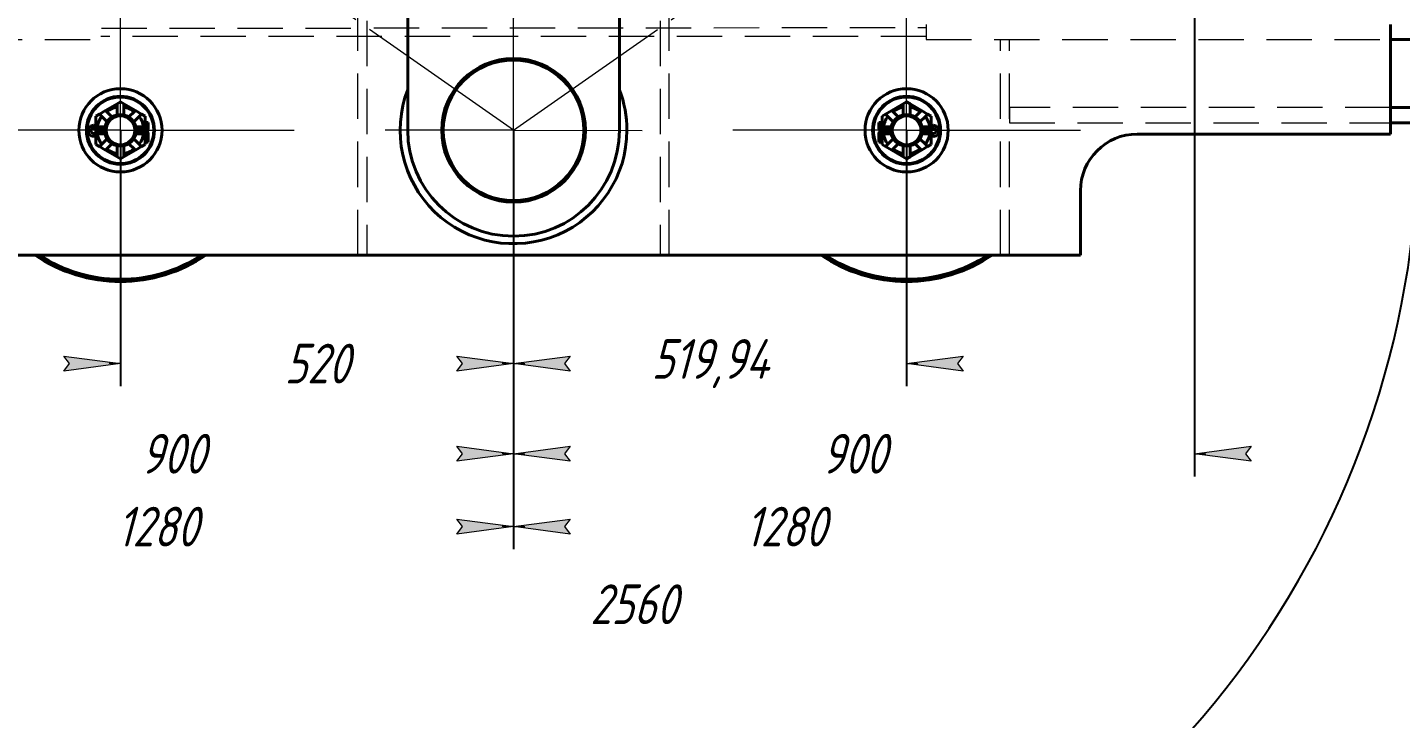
# Model space of a CAD drawing. Header units: millimetres. Extents: x 0 to 841, y 0 to 594.
# Drawn here: x 132.9 to 254, y 211.3 to 272.3 of the extents above; entities that cross this region are included whole.
import ezdxf

# ---------------------------------------------------------------- set-up
doc = ezdxf.new("R2010")
doc.units = ezdxf.units.MM
for name, pattern in [('K5LT32803', [50.799999713897705, 31.75, -6.349999904632568, 6.349999904632568, -6.349999904632568]), ('K5LT_AXLED', [19.99626350402832, 15.49626350402832, -1.5, 1.5, -1.5]), ('K5LT_BASIC', [0]), ('K5LT_DASHED', [6, 4, -2]), ('K5LT_THIN', [0])]:
    doc.linetypes.add(name, pattern=pattern)
doc.layers.add('Системный слой', color=7, linetype='Continuous')
doc.styles.add('KDIMTEXTSTYLE', font='GOST_AU.SHX', dxfattribs={"width": 0.96, "oblique": 15, "height": 5})
doc.dimstyles.new('KDIMSTYLE (0.07)', dxfattribs={"dimtxt": 5, "dimasz": 1, "dimexe": 2, "dimexo": 0.0625, "dimgap": 1, "dimtad": 1, "dimlfac": 15, "dimtxsty": 'KDIMTEXTSTYLE', "dimsah": 1, "dimcen": 0.09, "dimdle": 1, "dimadec": 0, "dimazin": 0, "dimtfac": 0.667, "dimtmove": 0, "dimatfit": 3, "dimfxl": 1, "dimtvp": 1, "dimtolj": 1, "dimtzin": 0, "dimarcsym": 0})

# ---------------------------------------------------------------- blocks, each defined once
blk = doc.blocks.new('U190')
at = {"layer": 'Системный слой', "color": 150, "linetype": 'K5LT_BASIC', "lineweight": 40, "true_color": 0x0080ff}
for p, q in [((138.4738729084905, 263.186272833299), (138.4734452258298, 263.1716619051641)), ((138.4734452258298, 263.1716619051641), (138.5253669276629, 263.0191972361882)), ((138.5346238672249, 263.3354421792752), (138.4738729084905, 263.186272833299)), ((138.5253669276629, 263.0191972361882), (138.6595651281916, 262.930062367885)), ((138.6738062362076, 263.4165815207677), (138.5346238672249, 263.3354421792752)), ((138.6595651281916, 262.930062367885), (138.8202974357696, 262.9412815727019)), ((138.8336073317249, 263.3959877162026), (138.6738062362076, 263.4165815207677)), ((138.8202974357696, 262.9412815727019), (138.8336073316481, 262.9473360940812))]:
    blk.add_line(p, q, dxfattribs=at)
blk = doc.blocks.new('U191')
at = {"layer": 'Системный слой', "color": 150, "linetype": 'K5LT_BASIC', "lineweight": 40, "true_color": 0x0080ff}
for p, q in [((139.2990849689423, 263.1326147941374), (139.2901118924453, 263.1713287116825)), ((139.3353586799192, 262.9738480668859), (139.2990849689423, 263.1326147941374)), ((139.3481335148574, 262.9145497903822), (139.3353586799192, 262.9738480668859))]:
    blk.add_line(p, q, dxfattribs=at)
blk = doc.blocks.new('U192')
at = {"layer": 'Системный слой', "color": 150, "linetype": 'K5LT_BASIC', "lineweight": 40, "true_color": 0x0080ff}
for p, q in [((139.2901118924453, 263.1713287116825), (139.6915511960877, 263.1713287116825)), ((142.4902165482554, 263.1713287116825), (143.2901118924959, 263.1713287116825))]:
    blk.add_line(p, q, dxfattribs=at)
blk = doc.blocks.new('U193')
at = {"layer": 'Системный слой', "color": 150, "linetype": 'K5LT_BASIC', "lineweight": 40, "true_color": 0x0080ff}
for p, q in [((139.6915307722676, 263.171995098639), (139.2901118924453, 263.171995098639)), ((143.2901118925143, 263.171995098639), (142.4902369720754, 263.171995098639))]:
    blk.add_line(p, q, dxfattribs=at)
blk = doc.blocks.new('U194')
at = {"layer": 'Системный слой', "color": 150, "linetype": 'K5LT_BASIC', "lineweight": 40, "true_color": 0x0080ff}
for p, q in [((143.2901118924953, 262.1645080438585), (143.3415756945657, 262.1689080653058)), ((143.2901215155757, 262.1644445191048), (143.2901118924953, 262.1645080438585)), ((143.3633351971987, 262.1593885135143), (143.2901215155757, 262.1644445191048)), ((143.3415756945657, 262.1689080653058), (143.4941977500154, 262.17162500225)), ((143.5401118924953, 262.1572679346127), (143.3633351971987, 262.1593885135143)), ((143.4941977500154, 262.17162500225), (143.5401118924953, 262.1717481531047))]:
    blk.add_line(p, q, dxfattribs=at)
blk = doc.blocks.new('U195')
at = {"layer": 'Системный слой', "color": 150, "linetype": 'K5LT_BASIC', "lineweight": 40, "true_color": 0x0080ff}
for p, q in [((139.7052728595532, 263.414754989393), (139.3481384895538, 263.414754989393)), ((143.2902167528694, 263.414754989393), (142.4764948847898, 263.414754989393))]:
    blk.add_line(p, q, dxfattribs=at)
blk = doc.blocks.new('U196')
at = {"layer": 'Системный слой', "color": 150, "linetype": 'K5LT_BASIC', "lineweight": 40, "true_color": 0x0080ff}
for p, q in [((138.4738729084905, 263.171792614807), (138.4735501742235, 263.1644217958819)), ((138.5346238672249, 263.3209619607832), (138.4738729084905, 263.171792614807)), ((138.6738062362076, 263.4021013022758), (138.5346238672249, 263.3209619607832)), ((138.8336073317249, 263.3815074977106), (138.6738062362076, 263.4021013022758))]:
    blk.add_line(p, q, dxfattribs=at)
blk = doc.blocks.new('U197')
at = {"layer": 'Системный слой', "color": 150, "linetype": 'K5LT_BASIC', "lineweight": 40, "true_color": 0x0080ff}
for p, q in [((138.2348277563945, 263.2704795494574), (138.3332125987433, 263.4769554678743)), ((138.2354485988436, 263.055545664827), (138.2348277563945, 263.2704795494574)), ((138.3350332742218, 262.849629137875), (138.2354485988436, 263.055545664827)), ((138.3332125987433, 263.4769554678743), (138.5125400503297, 263.6176684477433)), ((138.4986012825629, 262.7179228795718), (138.3350332742218, 262.849629137875)), ((138.5125400503297, 263.6176684477433), (138.7175520927143, 263.6642820587428)), ((138.7175520927143, 263.6642820587428), (138.9226125205595, 263.6229603733834)), ((138.9226125205595, 263.6229603733834), (138.9242172055048, 263.6222456374746)), ((138.7005779638646, 262.6650497324636), (138.4986012825629, 262.7179228795718)), ((138.9242172055048, 262.7065979543549), (138.7005779638646, 262.6650497324636))]:
    blk.add_line(p, q, dxfattribs=at)
blk = doc.blocks.new('U198')
at = {"layer": 'Системный слой', "color": 150, "linetype": 'K5LT_BASIC', "lineweight": 40, "true_color": 0x0080ff}
for p, q in [((143.3484712723781, 263.1644217959125), (143.3919920347172, 263.1792343804891)), ((143.3919920347172, 263.1792343804891), (143.431993726402, 263.2017722782655)), ((143.431993726402, 263.2017722782655), (143.4668885878045, 263.231024985807))]:
    blk.add_line(p, q, dxfattribs=at)
blk = doc.blocks.new('U200')
at = {"layer": 'Системный слой', "color": 150, "linetype": 'K5LT_BASIC', "lineweight": 40, "true_color": 0x0080ff}
for start, end in [(89.63942688960775, 90.32879670809407), (158.8957199886798, 0), (0, 20.97446840115662)]:
    blk.add_arc((175.7575505388382, 263.2145497903822), 10, start, end, dxfattribs=at)
blk = doc.blocks.new('U209')
at = {"layer": 'Системный слой', "color": 150, "linetype": 'K5LT_BASIC', "lineweight": 40, "true_color": 0x0080ff}
for p, q in [((212.6814937459515, 263.3959877162026), (212.8412948414688, 263.4165815207677)), ((212.6948036419067, 262.9412815727019), (212.6814937460283, 262.9473360940812)), ((212.8555359494848, 262.930062367885), (212.6948036419067, 262.9412815727019)), ((212.8412948414688, 263.4165815207677), (212.9804772104515, 263.3354421792752)), ((212.9897341500135, 263.0191972361881), (212.8555359494848, 262.930062367885)), ((212.9804772104515, 263.3354421792752), (213.0412281691859, 263.186272833299)), ((213.0416558518465, 263.171661905164), (212.9897341500135, 263.0191972361881)), ((213.0412281691859, 263.186272833299), (213.0416558518465, 263.171661905164))]:
    blk.add_line(p, q, dxfattribs=at)
blk = doc.blocks.new('U210')
at = {"layer": 'Системный слой', "color": 150, "linetype": 'K5LT_BASIC', "lineweight": 40, "true_color": 0x0080ff}
for p, q in [((212.166967562819, 262.9145497903822), (212.1797423977571, 262.9738480668858)), ((212.1797423977571, 262.9738480668858), (212.216016108734, 263.1326147941373)), ((212.216016108734, 263.1326147941373), (212.2249891852312, 263.1713287116825))]:
    blk.add_line(p, q, dxfattribs=at)
blk = doc.blocks.new('U211')
at = {"layer": 'Системный слой', "color": 150, "linetype": 'K5LT_BASIC', "lineweight": 40, "true_color": 0x0080ff}
for p, q in [((209.024884529421, 263.1713287116825), (208.2249891851804, 263.1713287116825)), ((212.2249891852312, 263.1713287116825), (211.8235498815887, 263.1713287116825))]:
    blk.add_line(p, q, dxfattribs=at)
blk = doc.blocks.new('U212')
at = {"layer": 'Системный слой', "color": 150, "linetype": 'K5LT_BASIC', "lineweight": 40, "true_color": 0x0080ff}
for p, q in [((208.2249891851621, 263.1719950986389), (209.024864105601, 263.1719950986389)), ((211.8235703054088, 263.1719950986389), (212.2249891852312, 263.1719950986389))]:
    blk.add_line(p, q, dxfattribs=at)
blk = doc.blocks.new('U213')
at = {"layer": 'Системный слой', "color": 150, "linetype": 'K5LT_BASIC', "lineweight": 40, "true_color": 0x0080ff}
for p, q in [((208.020903327661, 262.17162500225), (207.9749891851811, 262.1717481531047)), ((207.9749891851811, 262.1572679346127), (208.1517658804777, 262.1593885135143)), ((208.1735253831107, 262.1689080653058), (208.020903327661, 262.17162500225)), ((208.1517658804777, 262.1593885135143), (208.2249795621007, 262.1644445191048)), ((208.2249891851811, 262.1645080438585), (208.1735253831107, 262.1689080653058)), ((208.2249795621007, 262.1644445191048), (208.2249891851811, 262.1645080438585))]:
    blk.add_line(p, q, dxfattribs=at)
blk = doc.blocks.new('U214')
at = {"layer": 'Системный слой', "color": 150, "linetype": 'K5LT_BASIC', "lineweight": 40, "true_color": 0x0080ff}
for p, q in [((208.224884324807, 263.414754989393), (209.0386061928866, 263.414754989393)), ((211.8098282181232, 263.414754989393), (212.1669625881226, 263.414754989393))]:
    blk.add_line(p, q, dxfattribs=at)
blk = doc.blocks.new('U215')
at = {"layer": 'Системный слой', "color": 150, "linetype": 'K5LT_BASIC', "lineweight": 40, "true_color": 0x0080ff}
for p, q in [((212.6814937459515, 263.3815074977106), (212.8412948414688, 263.4021013022758)), ((212.8412948414688, 263.4021013022758), (212.9804772104515, 263.3209619607832)), ((212.9804772104515, 263.3209619607832), (213.0412281691858, 263.171792614807)), ((213.0412281691858, 263.171792614807), (213.0415509034529, 263.1644217958819))]:
    blk.add_line(p, q, dxfattribs=at)
blk = doc.blocks.new('U216')
at = {"layer": 'Системный слой', "color": 150, "linetype": 'K5LT_BASIC', "lineweight": 40, "true_color": 0x0080ff}
for p, q in [((212.5924885571193, 263.6229603733844), (212.5908838721716, 263.6222456374746)), ((212.7975489849632, 263.6642820587427), (212.5924885571193, 263.6229603733844)), ((213.0025610273472, 263.6176684477431), (212.7975489849632, 263.6642820587427)), ((213.1818884789332, 263.4769554678741), (213.0025610273472, 263.6176684477431)), ((213.0164997951136, 262.7179228795719), (213.1800678034548, 262.8496291378751)), ((213.1800678034548, 262.8496291378751), (213.2796524788327, 263.0555456648268)), ((213.2802733212821, 263.2704795494569), (213.1818884789332, 263.4769554678741)), ((213.2796524788327, 263.0555456648268), (213.2802733212821, 263.2704795494569)), ((212.5908838721716, 262.7065979543549), (212.8145231138117, 262.6650497324636)), ((212.8145231138117, 262.6650497324636), (213.0164997951136, 262.7179228795719))]:
    blk.add_line(p, q, dxfattribs=at)
blk = doc.blocks.new('U217')
at = {"layer": 'Системный слой', "color": 150, "linetype": 'K5LT_BASIC', "lineweight": 40, "true_color": 0x0080ff}
for p, q in [((208.0831073512744, 263.2017722782655), (208.0482124898719, 263.2310249858069)), ((208.1231090429592, 263.1792343804891), (208.0831073512744, 263.2017722782655)), ((208.1666298052983, 263.1644217959126), (208.1231090429592, 263.1792343804891))]:
    blk.add_line(p, q, dxfattribs=at)
blk = doc.blocks.new('U225')
at = {"layer": 'Системный слой', "color": 150, "linetype": 'K5LT_BASIC', "lineweight": 40, "true_color": 0x0080ff}
for start, end in [(236.8837135153045, 270), (270, 303.1162864846817)]:
    blk.add_arc((210.4242172055052, 263.2145497903832), 13.13333333333333, start, end, dxfattribs=at)
blk = doc.blocks.new('U226')
at = {"layer": 'Системный слой', "color": 150, "linetype": 'K5LT_BASIC', "lineweight": 40, "true_color": 0x0080ff}
for radius, start, end in [(13.33333333333333, 235.5884913303086, 270), (13.33333333333334, 270, 304.4115086696776)]:
    blk.add_arc((210.4242172055052, 263.2145497903832), radius, start, end, dxfattribs=at)
blk = doc.blocks.new('U264')
at = {"layer": 'Системный слой', "color": 150, "linetype": 'K5LT_BASIC', "lineweight": 40, "true_color": 0x0080ff}
for start, end in [(236.8837135152378, 270), (270, 303.1162864847486)]:
    blk.add_arc((141.0908838721713, 263.2145497903832), 13.13333333333333, start, end, dxfattribs=at)
blk = doc.blocks.new('U265')
at = {"layer": 'Системный слой', "color": 150, "linetype": 'K5LT_BASIC', "lineweight": 40, "true_color": 0x0080ff}
for radius, start, end in [(13.33333333333334, 235.588491330245, 269.9999999999999), (13.33333333333333, 270, 304.4115086697412)]:
    blk.add_arc((141.0908838721713, 263.2145497903832), radius, start, end, dxfattribs=at)
blk = doc.blocks.new('U287')
at = {"layer": 'Системный слой', "color": 30, "linetype": 'K5LT_AXLED', "lineweight": 18, "true_color": 0xff8000}
for q in [(175.7662269177025, 274.5473128975763), (164.4282850726398, 263.2185899507095), (175.7570080195065, 251.8806481056468), (187.0949498645692, 263.2093710525135)]:
    blk.add_line((175.7616174686045, 263.2139805016115), q, dxfattribs=at)
blk = doc.blocks.new('U288')
at = {"layer": 'Системный слой', "color": 30, "linetype": 'K5LT_AXLED', "lineweight": 18, "true_color": 0xff8000}
for q in [(210.4242172055049, 268.8812164570489), (204.7575505388382, 263.2145497903822), (210.4242172055049, 257.5478831237156), (216.0908838721715, 263.2145497903822)]:
    blk.add_line((210.4242172055049, 263.2145497903822), q, dxfattribs=at)
blk = doc.blocks.new('U289')
at = {"layer": 'Системный слой', "color": 30, "linetype": 'K5LT_AXLED', "lineweight": 18, "true_color": 0xff8000}
for q in [(141.0908838721715, 268.8812164570489), (135.4242172055049, 263.2145497903822), (141.0908838721716, 257.5478831237156), (146.7575505388382, 263.2145497903823)]:
    blk.add_line((141.0908838721716, 263.2145497903822), q, dxfattribs=at)
blk = doc.blocks.new('U290')
at = {"layer": 'Системный слой', "color": 30, "linetype": 'K5LT_AXLED', "lineweight": 18, "true_color": 0xff8000}
for q in [(141.0908838721716, 278.5478831237158), (125.7575505388382, 263.2145497903824), (141.0908838721716, 247.8812164570491), (156.4242172055049, 263.2145497903824)]:
    blk.add_line((141.0908838721716, 263.2145497903824), q, dxfattribs=at)
blk = doc.blocks.new('U291')
at = {"layer": 'Системный слой', "color": 30, "linetype": 'K5LT_AXLED', "lineweight": 18, "true_color": 0xff8000}
for q in [(210.4242172055049, 278.5478831237191), (195.0908838721715, 263.2145497903858), (210.4242172055049, 247.8812164570524), (225.7575505388382, 263.2145497903858)]:
    blk.add_line((210.4242172055049, 263.2145497903858), q, dxfattribs=at)
blk = doc.blocks.new('KDIMARROW_01')
at = {"layer": 'Системный слой'}
blk.add_hatch(color=0, dxfattribs=at).paths.add_polyline_path([(0, 0), (-5, 0.658262491226197), (-4.5, 5.51091059616309e-16), (-5, -0.6582624912261956)])
at = {"layer": 'Системный слой', "color": 0, "linetype": 'K5LT_THIN', "lineweight": 18}
for p, q in [((-4.5, 5.51091059616309e-16), (-5, 0.658262491226197)), ((-5, 0.658262491226197), (0, 0)), ((0, 0), (-5, -0.6582624912261956)), ((-5, -0.6582624912261956), (-4.5, 5.51091059616309e-16)), ((0, 0), (-1, 0))]:
    blk.add_line(p, q, dxfattribs=at)

msp = doc.modelspace()

# ---------------------------------------------------------------- linework, layer by layer
at = {"layer": 'Системный слой', "color": 30, "linetype": 'K5LT_AXLED', "lineweight": 18, "true_color": 0xff8000}
for p, q in [((175.7616174686045, 263.2139805016115), (97.54790020561416, 317.9798149205602)), ((175.7534838345198, 263.213978893356), (253.9455373930584, 318.0107392720257)), ((235.8242169963308, 288.8812164570489), (235.8242169963308, 271.0145497903822))]:
    msp.add_line(p, q, dxfattribs=at)
at = {"layer": 'Системный слой', "color": 141, "linetype": 'K5LT32803', "lineweight": 13, "true_color": 0x7fdfff}
msp.add_line((175.7575505388227, 251.8077308545018), (175.7575505388227, 299.4177813198702), dxfattribs=at)
msp.add_line((175.7575505388227, 251.8077308545018), (175.7575505388227, 299.4177813198702), dxfattribs=at)
at = {"layer": 'Системный слой', "color": 7, "linetype": 'K5LT_DASHED', "lineweight": 18}
for p, q in [((162.0242172055049, 252.2145497903822), (162.0242172055049, 296.8812164570489)), ((162.8242172055049, 296.8812164570489), (162.8242172055049, 252.2145497903822)), ((188.6908838721715, 296.8812164570489), (188.6908838721716, 252.2145497903822)), ((189.4908838721715, 252.2145497903822), (189.4908838721715, 296.8812164570489)), ((212.1575505391215, 272.5478831235735), (212.157550539137, 271.2145497902402)), ((212.1575505388382, 271.4812164570489), (139.3575505388382, 271.4812164570489)), ((139.4242172055049, 272.2145497903824), (212.1575505388382, 272.2812164570489)), ((98.42421720553591, 271.2145497903982), (139.3575505385394, 271.2145497902402)), ((212.157550539137, 271.2145497902402), (253.0908838721716, 271.2145497903981)), ((218.6908838721715, 252.2145497903822), (218.6908838721715, 271.2145497903823)), ((219.4908838721715, 252.2145497903822), (219.4908838721715, 271.2145497903823)), ((253.0908838721716, 265.2145497903962), (219.4908838725402, 265.21454979027)), ((219.4908838725402, 265.21454979027), (219.4908838725557, 263.8812164569367)), ((219.4908838725557, 263.8812164569367), (253.0908838721716, 263.8812164570541))]:
    msp.add_line(p, q, dxfattribs=at)
at = {"layer": 'Системный слой', "color": 150, "linetype": 'K5LT_BASIC', "lineweight": 40, "true_color": 0x0080ff}
for p, q in [((166.4282841352712, 263.2139805016115), (166.4282841352712, 287.3806471682782)), ((185.0949508019378, 287.3806471682782), (185.0949508019378, 263.2139805016115)), ((253.0908838721716, 272.54788312373), (253.0908838721716, 262.8812164570489)), ((261.0908838728035, 271.214549790429), (253.0908838721716, 271.2145497903878)), ((140.7908838721715, 265.5431958761138), (139.773746430756, 264.9559513005096)), ((141.0908838721714, 265.7164009568706), (140.7908838721715, 265.5431958761138)), ((140.7908838721715, 265.2509034215355), (140.7908838721715, 265.5431958761138)), ((140.7908838721715, 264.5820292235001), (140.7908838721715, 265.2509034215355)), ((141.3908838721716, 265.5431958761137), (141.0908838721714, 265.7164009568706)), ((142.408021313587, 264.9559513005096), (141.3908838721716, 265.5431958761137)), ((141.3908838721716, 265.2509034215355), (141.3908838721716, 265.5431958761137)), ((141.3908838721716, 265.2509034215355), (141.3908838721716, 264.5820292235001)), ((209.1070797640894, 264.9559513005096), (210.1242172055049, 265.5431958761137)), ((210.1242172055049, 265.5431958761137), (210.4242172055049, 265.7164009568706)), ((210.1242172055049, 265.2509034215355), (210.1242172055049, 265.5431958761137)), ((210.1242172055049, 265.2509034215355), (210.1242172055049, 264.5820292235001)), ((210.4242172055049, 265.7164009568706), (210.7242172055049, 265.5431958761137)), ((210.7242172055049, 265.5431958761137), (211.7413546469203, 264.9559513005096)), ((210.7242172055049, 265.2509034215355), (210.7242172055049, 265.5431958761137)), ((210.7242172055049, 264.5820292235001), (210.7242172055049, 265.2509034215355)), ((253.0908838721716, 265.2145497903962), (261.0908838728816, 265.2145497904394)), ((139.2358011474552, 264.6453684463866), (138.9242172055048, 264.4654753736264)), ((138.9242172055048, 264.4654753736264), (138.9242172055048, 263.5145497903823)), ((139.773746430756, 264.9559513005096), (139.2358011474552, 264.6453684463866)), ((139.4388323763333, 264.4423372175086), (139.2358011474552, 264.6453684463866)), ((139.9117978575248, 263.969371736317), (139.4388323763333, 264.4423372175086)), ((139.8630964450452, 264.8666012862205), (139.773746430756, 264.9559513005096)), ((139.8630964450452, 264.8666012862205), (140.3360619262367, 264.393635805029)), ((141.8457058181064, 264.393635805029), (142.3186712992979, 264.8666012862205)), ((142.7429353680099, 264.4423372175086), (142.2699698868182, 263.969371736317)), ((142.3186712992979, 264.8666012862205), (142.408021313587, 264.9559513005096)), ((142.9459665968878, 264.6453684463866), (142.408021313587, 264.9559513005096)), ((142.7429353680099, 264.4423372175086), (142.9459665968878, 264.6453684463866)), ((143.2575505388381, 264.4654753736264), (142.9459665968878, 264.6453684463866)), ((143.2575505388381, 263.5145497903823), (143.2575505388381, 264.4654753736264)), ((208.2575505388383, 264.4654753736264), (208.5691344807886, 264.6453684463866)), ((208.2575505388383, 263.5145497903823), (208.2575505388383, 264.4654753736264)), ((208.5691344807886, 264.6453684463866), (209.1070797640894, 264.9559513005096)), ((208.7721657096666, 264.4423372175086), (208.5691344807886, 264.6453684463866)), ((208.7721657096666, 264.4423372175086), (209.2451311908582, 263.969371736317)), ((209.1964297783785, 264.8666012862205), (209.1070797640894, 264.9559513005096)), ((209.6693952595701, 264.393635805029), (209.1964297783785, 264.8666012862205)), ((211.6520046326312, 264.8666012862205), (211.1790391514397, 264.393635805029)), ((211.6033032201516, 263.969371736317), (212.0762687013432, 264.4423372175086)), ((211.6520046326312, 264.8666012862205), (211.7413546469203, 264.9559513005096)), ((211.7413546469203, 264.9559513005096), (212.2792999302212, 264.6453684463866)), ((212.0762687013432, 264.4423372175086), (212.2792999302212, 264.6453684463866)), ((212.2792999302212, 264.6453684463866), (212.5908838721716, 264.4654753736264)), ((212.5908838721716, 264.4654753736264), (212.5908838721716, 263.5145497903822)), ((139.2901118924453, 263.171995098639), (138.8336073317249, 263.3959877162026)), ((139.2760353635722, 263.1644217959147), (138.8336073317249, 263.3815074977106)), ((138.8336073316481, 262.9473360940812), (139.2901118924453, 263.1713287116825)), ((139.0545302410183, 263.5145497903823), (138.9242172055048, 263.5145497903823)), ((138.9242172055048, 263.3370480452726), (138.9242172055048, 262.9917955465569)), ((138.9242172055048, 262.9145497903822), (138.9242172055048, 261.963624207138)), ((139.0545302410183, 262.9145497903822), (138.9242172055048, 262.9145497903822)), ((139.0545302410183, 263.5145497903823), (139.7234044390538, 263.5145497903823)), ((139.7234044390538, 262.9145497903822), (139.0545302410183, 262.9145497903822)), ((139.3481432150217, 263.4147538925346), (139.1447557864352, 263.5145497903823)), ((139.2901118924453, 263.171995098639), (139.2901118924453, 263.1713287116825)), ((142.4583633052893, 263.5145497903822), (143.1272375033248, 263.5145497903822)), ((143.1272375033248, 262.9145497903822), (142.4583633052892, 262.9145497903822)), ((143.1272375033248, 263.5145497903822), (143.2575505388381, 263.5145497903823)), ((143.1272375033248, 262.9145497903822), (143.2575505388381, 262.9145497903822)), ((143.2575505388381, 263.414754989393), (143.2575505388381, 263.5145497903823)), ((143.2575505388381, 261.963624207138), (143.2575505388381, 262.9145497903822)), ((143.2575505388381, 262.9140886024815), (143.290111892496, 262.9140886024365)), ((143.2901118925493, 263.897780732435), (143.2901118925143, 263.414754989393)), ((143.2901118924959, 262.9141934627916), (143.2901118924953, 262.1645080438396)), ((143.5401118925493, 263.9050208416812), (143.5401118925143, 263.4218902382657)), ((143.5401118925143, 263.4218902382657), (143.5401118925143, 263.4074100197737)), ((143.5401118924959, 262.9214335720375), (143.5401118924953, 262.1717481531047)), ((207.9749891851271, 263.9050208416811), (207.9749891851621, 263.4218902382657)), ((207.9749891851621, 263.4218902382657), (207.9749891851621, 263.4074100197737)), ((207.9749891851804, 262.9214335720375), (207.9749891851811, 262.1717481531047)), ((208.2249891851271, 263.897780732435), (208.2249891851621, 263.414754989393)), ((208.2249891851804, 262.9141934627916), (208.2249891851811, 262.1645080438396)), ((208.2575505388383, 262.9140886024815), (208.2249891851804, 262.9140886024365)), ((208.3878635743516, 263.5145497903822), (208.2575505388383, 263.5145497903823)), ((208.2575505388383, 263.414754989393), (208.2575505388383, 263.5145497903823)), ((208.2575505388383, 261.963624207138), (208.2575505388383, 262.9145497903822)), ((208.3878635743516, 262.9145497903822), (208.2575505388383, 262.9145497903822)), ((209.0567377723871, 263.5145497903822), (208.3878635743516, 263.5145497903822)), ((208.3878635743516, 262.9145497903822), (209.0567377723872, 262.9145497903822)), ((212.4605708366581, 263.5145497903822), (211.7916966386227, 263.5145497903822)), ((211.7916966386226, 262.9145497903822), (212.4605708366581, 262.9145497903822)), ((212.1669578626547, 263.4147538925346), (212.3703452912412, 263.5145497903822)), ((212.2249891852312, 263.1719950986389), (212.6814937459515, 263.3959877162026)), ((212.2249891852312, 263.1719950986389), (212.2249891852312, 263.1713287116825)), ((212.6814937460283, 262.9473360940812), (212.2249891852312, 263.1713287116825)), ((212.2390657141042, 263.1644217959147), (212.6814937459515, 263.3815074977106)), ((212.4605708366581, 263.5145497903822), (212.5908838721716, 263.5145497903822)), ((212.4605708366581, 262.9145497903822), (212.5908838721716, 262.9145497903822)), ((212.5908838721716, 263.3370480452726), (212.5908838721716, 262.9917955465568)), ((212.5908838721716, 262.9145497903822), (212.5908838721716, 261.963624207138)), ((253.0908838721716, 262.8812164570489), (230.7575505388382, 262.8812164570489)), ((261.0908838728889, 263.8812164570951), (253.0908838721716, 263.8812164570541)), ((138.9242172055048, 261.963624207138), (139.2358011474552, 261.7837311343778)), ((139.4388323763333, 261.9867623632559), (139.2358011474552, 261.7837311343778)), ((139.2358011474552, 261.7837311343778), (139.773746430756, 261.4731482802548)), ((139.4388323763333, 261.9867623632559), (139.911797857525, 262.4597278444476)), ((140.3360619262369, 262.0354637757356), (139.8630964450452, 261.562498294544)), ((140.7908838721715, 261.1781961592289), (140.7908838721715, 261.8470703572647)), ((141.3908838721715, 261.8470703572647), (141.3908838721715, 261.1781961592289)), ((142.3186712992979, 261.562498294544), (141.8457058181062, 262.0354637757357)), ((142.2699698868181, 262.4597278444476), (142.7429353680099, 261.9867623632559)), ((142.408021313587, 261.4731482802549), (142.9459665968878, 261.7837311343778)), ((142.7429353680099, 261.9867623632559), (142.9459665968878, 261.7837311343778)), ((142.9459665968878, 261.7837311343778), (143.2575505388381, 261.963624207138)), ((143.5401118924953, 262.1717481531047), (143.5401118924953, 262.1572679346127)), ((207.9749891851811, 262.1717481531047), (207.9749891851811, 262.1572679346127)), ((208.5691344807886, 261.7837311343778), (208.2575505388383, 261.963624207138)), ((208.7721657096666, 261.9867623632558), (208.5691344807886, 261.7837311343778)), ((209.1070797640894, 261.4731482802548), (208.5691344807886, 261.7837311343778)), ((209.2451311908583, 262.4597278444476), (208.7721657096666, 261.9867623632558)), ((209.1964297783785, 261.5624982945439), (209.6693952595703, 262.0354637757356)), ((210.1242172055049, 261.8470703572647), (210.1242172055049, 261.1781961592289)), ((210.7242172055049, 261.1781961592289), (210.7242172055049, 261.8470703572646)), ((211.1790391514395, 262.0354637757356), (211.6520046326312, 261.562498294544)), ((212.0762687013432, 261.9867623632559), (211.6033032201515, 262.4597278444476)), ((212.2792999302212, 261.7837311343778), (211.7413546469204, 261.4731482802548)), ((212.0762687013432, 261.9867623632559), (212.2792999302212, 261.7837311343778)), ((212.5908838721716, 261.963624207138), (212.2792999302212, 261.7837311343778)), ((139.8630964450452, 261.562498294544), (139.773746430756, 261.4731482802548)), ((139.773746430756, 261.4731482802548), (140.7908838721715, 260.8859037046507)), ((140.7908838721715, 261.1781961592289), (140.7908838721715, 260.8859037046507)), ((140.7908838721715, 260.8859037046507), (141.0908838721714, 260.7126986238939)), ((141.0908838721714, 260.7126986238939), (141.3908838721715, 260.8859037046508)), ((141.3908838721715, 260.8859037046508), (142.408021313587, 261.4731482802549)), ((141.3908838721715, 261.1781961592289), (141.3908838721715, 260.8859037046508)), ((142.3186712992979, 261.562498294544), (142.408021313587, 261.4731482802549)), ((209.1964297783785, 261.5624982945439), (209.1070797640894, 261.4731482802548)), ((210.1242172055049, 260.8859037046508), (209.1070797640894, 261.4731482802548)), ((210.1242172055049, 261.1781961592289), (210.1242172055049, 260.8859037046508)), ((210.4242172055049, 260.7126986238939), (210.1242172055049, 260.8859037046508)), ((210.7242172055049, 260.8859037046507), (210.4242172055049, 260.7126986238939)), ((211.7413546469204, 261.4731482802548), (210.7242172055049, 260.8859037046507)), ((210.7242172055049, 261.1781961592289), (210.7242172055049, 260.8859037046507)), ((211.6520046326312, 261.562498294544), (211.7413546469204, 261.4731482802548)), ((225.7575505388382, 257.8812164570489), (225.7575505388382, 252.2145497903701)), ((225.7575505388382, 252.2145497903701), (125.7575505388693, 252.2145497903822))]:
    msp.add_line(p, q, dxfattribs=at)
for centre, radius in [((175.7616174686047, 263.2139805016104), 6.333333333333333), ((175.7616174686047, 263.2139805016104), 6.2), ((141.0908838721716, 263.2145497903822), 3.666666666666667), ((210.4242172055049, 263.2145497903822), 3.666666666666667), ((141.0908838721716, 263.2145497903822), 3), ((141.0908838721716, 263.2145497903822), 2.933333333333333), ((210.4242172055049, 263.2145497903822), 3), ((210.4242172055049, 263.2145497903822), 2.933333333333333), ((141.0908838721715, 263.2145497903824), 1.400000000000001), ((141.0908838721715, 263.2145497903824), 1.266666666666668), ((210.4242172055049, 263.2145497903824), 1.400000000000001), ((210.4242172055049, 263.2145497903824), 1.266666666666668)]:
    msp.add_circle(centre, radius, dxfattribs=at)
for centre, radius, start, end in [((141.0908838721716, 263.2145497903823), 2.058333333333333, 98.38065381456839, 126.6193461854311), ((141.0908838721716, 263.2145497903823), 2.058333333333333, 53.38065381456838, 81.61934618543113), ((210.4242172055049, 263.2145497903822), 2.058333333333333, 98.38065381456886, 126.6193461854316), ((210.4242172055049, 263.2145497903822), 2.058333333333333, 53.38065381456887, 81.6193461854316), ((141.0908838721716, 263.2145497903823), 2.058333333333334, 143.3806538145684, 171.6193461854311), ((141.0908838721716, 263.2145497903823), 2.058333333333333, 8.380653814568367, 36.61934618543113), ((210.4242172055049, 263.2145497903822), 2.058333333333333, 143.3806538145689, 171.6193461854317), ((210.4242172055049, 263.2145497903822), 2.058333333333333, 8.380653814568857, 36.6193461854316), ((141.0908838721716, 263.2145497903823), 2.058333333333333, 188.3806538145683, 216.6193461854311), ((141.0908838721716, 263.2145497903823), 2.058333333333333, 323.3806538145684, 351.6193461854311), ((175.7616174686045, 263.2139805016115), 9.333333333333334, 180, 0), ((210.4242172055049, 263.2145497903822), 2.058333333333333, 188.3806538145688, 216.6193461854316), ((210.4242172055049, 263.2145497903822), 2.058333333333333, 323.3806538145688, 351.6193461854315), ((230.7575505388382, 257.8812164570489), 5, 90.00000000000006, 180), ((141.0908838721716, 263.2145497903823), 2.058333333333334, 233.3806538145684, 261.6193461854311), ((141.0908838721716, 263.2145497903823), 2.058333333333333, 278.3806538145684, 306.6193461854311), ((210.4242172055049, 263.2145497903822), 2.058333333333333, 233.3806538145689, 261.6193461854317), ((210.4242172055049, 263.2145497903822), 2.058333333333333, 278.3806538145689, 306.6193461854316)]:
    msp.add_arc(centre, radius, start, end, dxfattribs=at)
at = {"layer": 'Системный слой', "color": 7, "linetype": 'K5LT_THIN', "lineweight": 18}
for centre, start, end in [((141.0908838721715, 263.2145497903824), 290.0000000000001, 199.9999999999999), ((210.4242172055049, 263.2145497903822), 70, 340)]:
    msp.add_arc(centre, 1.327831216333333, start, end, dxfattribs=at)
at = {"layer": 'Системный слой', "color": 150, "linetype": 'K5LT_BASIC', "lineweight": 40, "true_color": 0x0080ff}
for centre, major_axis, ratio, start_param, end_param in [((139.2901118924453, 263.164754989393), (0.05802902349212376, 0.2499997257852604), 0.006380945251753607, 0.001481120620370646, 1.543312960691723), ((143.5401118925493, 263.8977807324351), (0.25, -2.281678389207681e-15), 0.02896043698395946, 1.570796326794897, 3.141592653605272), ((143.5401118924962, 263.1640886024365), (-0.2499737835368096, -0.2499737835366), 0.0144832559307015, 4.995158098339632, 6.268703063830854), ((143.5401118924962, 263.164754989393), (-0.249973783518485, 0.249973783536604), 0.01448325593070157, 5.024122585046404, 6.268703063814385), ((207.9749891851271, 263.8977807324351), (0.25, 1.048990684667789e-15), 0.02896043698395946, 0, 1.570796326794897), ((207.9749891851802, 263.164754989393), (0.2499737835184851, 0.2499737835366039), 0.01448325593070151, 0.01448224336523563, 1.259062722133521), ((207.9749891851802, 263.1640886024365), (0.2499737835368095, -0.2499737835366), 0.01448325593070156, 0.01448224334876169, 1.288027208839679), ((212.2249891852312, 263.164754989393), (-0.05802902349212372, 0.2499997257852603), 0.006380945251753724, 4.739872346487863, 6.281704186550257)]:
    msp.add_ellipse(centre, major_axis=major_axis, ratio=ratio, start_param=start_param, end_param=end_param, dxfattribs=at)
for points, knots in [([(143.2901118925143, 263.171995098639), (143.3044716030138, 263.1719950832597), (143.3315442106244, 263.1743335576527), (143.3681842872356, 263.1836249796509), (143.3972054148502, 263.1954788075746), (143.4216784773692, 263.2087989897378), (143.4446509640989, 263.224548615927), (143.4594844575238, 263.2375348140724), (143.4668885878045, 263.244870176599)], [0, 0, 0, 0, 1.96767394637882, 3.71014869240561, 5.165524771136779, 6.257343006874874, 7.532866093739213, 9, 9, 9, 9]), ([(143.2901118924959, 263.1713287116825), (143.3058356002662, 263.1713287257291), (143.334432578217, 263.1686238637064), (143.3709347438871, 263.158677185905), (143.3985918713107, 263.1470314063217), (143.4228595099252, 263.1337207993628), (143.445687963865, 263.117637602629), (143.4603806671431, 263.1043815511218), (143.4668885877927, 263.0978186060159)], [0, 0, 0, 0, 2.154537904714891, 3.919100632507047, 5.169296166188839, 6.260850410437316, 7.710451244865874, 9, 9, 9, 9]), ([(143.5401118925143, 263.4218902382657), (143.540111908254, 263.4105890124109), (143.5384808723381, 263.386600274129), (143.5312635064335, 263.3530472873452), (143.521398391663, 263.3259689608005), (143.5098238319272, 263.3017251704254), (143.4956147045123, 263.2782626878895), (143.4797257651757, 263.2582952963548), (143.4696861090708, 263.2476913387782), (143.4668885878045, 263.244870176599)], [0, 0, 0, 0, 1.721410752405389, 3.654330058330121, 5.212548201988693, 6.101110335219303, 7.74259744431683, 9.383608792593828, 10, 10, 10, 10]), ([(143.5401118925143, 263.4074100197737), (143.5401119082538, 263.3961087967571), (143.5384808723384, 263.3721195420808), (143.5312635064334, 263.3385724714597), (143.5213983916632, 263.3115255384384), (143.5098238319271, 263.2873464204471), (143.4956147045122, 263.2639999635676), (143.4797257651765, 263.2442337321677), (143.4696861090709, 263.2337965123029), (143.4668885878045, 263.231024985807)], [0, 0, 0, 0, 1.721410752405559, 3.654330058330444, 5.2125482019892, 6.101110335219889, 7.742597444317477, 9.383608792593744, 10, 10, 10, 10]), ([(143.5401118924959, 262.9214335720375), (143.5401119083233, 262.9327355993424), (143.5384807509187, 262.9567248925279), (143.5312632108974, 262.9902719778743), (143.5213983304706, 263.0173182035746), (143.509823755153, 263.0414972975491), (143.4956147847892, 263.0648435076742), (143.4797256533997, 263.0846099858582), (143.469686120704, 263.0950470679907), (143.4668885877927, 263.0978186060159)], [0, 0, 0, 0, 1.721529334135328, 3.654336209880136, 5.212571664131613, 6.10111304484495, 7.742598830627993, 9.383593691966245, 10, 10, 10, 10]), ([(207.9749891851621, 263.4218902382657), (207.9749891694223, 263.4105890124109), (207.9766202053382, 263.386600274129), (207.9838375712428, 263.3530472873452), (207.9937026860134, 263.3259689608004), (208.0052772457491, 263.3017251704254), (208.0194863731642, 263.2782626878895), (208.0353753125003, 263.2582952963548), (208.0454149686055, 263.2476913387782), (208.0482124898719, 263.244870176599)], [0, 0, 0, 0, 1.721410752405389, 3.654330058330121, 5.212548201988693, 6.101110335219303, 7.74259744431683, 9.383608792593828, 10, 10, 10, 10]), ([(207.9749891851621, 263.4074100197737), (207.9749891694223, 263.3961087967571), (207.9766202053382, 263.3721195420808), (207.9838375712428, 263.3385724714597), (207.9937026860134, 263.3115255384384), (208.0052772457491, 263.2873464204471), (208.0194863731641, 263.2639999635676), (208.0353753125007, 263.2442337321676), (208.0454149686055, 263.2337965123028), (208.0482124898719, 263.2310249858069)], [0, 0, 0, 0, 1.721410752405559, 3.654330058330444, 5.2125482019892, 6.101110335219889, 7.742597444317477, 9.383608792593744, 10, 10, 10, 10]), ([(207.9749891851804, 262.9214335720375), (207.9749891693531, 262.9327355993424), (207.9766203267576, 262.9567248925278), (207.9838378667788, 262.9902719778743), (207.9937027472057, 263.0173182035746), (208.0052773225233, 263.0414972975491), (208.019486292887, 263.0648435076743), (208.0353754242769, 263.0846099858583), (208.0454149569725, 263.0950470679907), (208.0482124898837, 263.0978186060159)], [0, 0, 0, 0, 1.721529334135328, 3.654336209880136, 5.212571664131613, 6.10111304484495, 7.742598830627993, 9.383593691966245, 10, 10, 10, 10]), ([(208.2249891851621, 263.1719950986389), (208.2106294746624, 263.1719950832596), (208.1835568670518, 263.1743335576526), (208.1469167904404, 263.183624979651), (208.1178956628263, 263.1954788075745), (208.093422600307, 263.2087989897378), (208.0704501135776, 263.224548615927), (208.0556166201524, 263.2375348140724), (208.0482124898719, 263.244870176599)], [0, 0, 0, 0, 1.96767394637882, 3.71014869240561, 5.165524771136779, 6.257343006874874, 7.532866093739213, 9, 9, 9, 9]), ([(208.2249891851804, 263.1713287116825), (208.2092654774098, 263.1713287257291), (208.1806684994598, 263.1686238637064), (208.1441663337892, 263.158677185905), (208.1165092063657, 263.1470314063217), (208.0922415677511, 263.1337207993628), (208.0694131138115, 263.117637602629), (208.0547204105332, 263.1043815511218), (208.0482124898837, 263.0978186060159)], [0, 0, 0, 0, 2.154537904714891, 3.919100632507047, 5.169296166188839, 6.260850410437316, 7.710451244865874, 9, 9, 9, 9])]:
    msp.add_open_spline(points, degree=3, knots=knots, dxfattribs=at)

# ---------------------------------------------------------------- block references
at = {"layer": 'Системный слой'}
for name in ['U290', 'U291', 'U287', 'U200', 'U289', 'U288', 'U197', 'U190', 'U196', 'U193', 'U191', 'U192', 'U195', 'U198', 'U217', 'U214', 'U212', 'U211', 'U210', 'U216', 'U209', 'U215', 'U194', 'U213', 'U265', 'U264', 'U226', 'U225']:
    msp.add_blockref(name, (0, 0), dxfattribs=at)

# ---------------------------------------------------------------- dimensions: what is measured, and where the dimension line sits
at = {"layer": 'Системный слой', "color": 7}
msp.add_angular_dim_2l(base=(97.54790020561416, 317.9798149205602), line1=((175.7575505388382, 263.2168281964912), (175.7575505388382, 316.0940103606071)), line2=((175.7575505388382, 263.2168281964912), (174.959554530299, 343.0137690459814)), location=(126.9963224859546, 326.3874796522215), dimstyle='KDIMSTYLE (0.07)', override={"dimpost": '\\H3.5;\\W0.965;\\Q15;<>', "dimblk1": 'KDIMARROW_01', "dimblk2": 'KDIMARROW_01', "dimclrt": 7, "dimtolj": 1}, dxfattribs=at).render()
msp.add_angular_dim_2l(base=(253.9455373930584, 318.0107392720257), line1=((175.7575505388382, 263.216828827741), (175.7575505388382, 316.0940103606071)), line2=((175.7575505388382, 263.216828827741), (176.555546541065, 343.013769046013)), location=(225.7575505388382, 325.4115911941818), text='\\H3.5;\\W0.965;\\Q15;\\H3.5;\\W0.965;\\Q15;\\Q15;55\\Q15;°\\Q15;', dimstyle='KDIMSTYLE (0.07)', override={"dimblk1": 'KDIMARROW_01', "dimblk2": 'KDIMARROW_01', "dimclrt": 7, "dimtolj": 1}, dxfattribs=at).render()
for base, p1, p2, location, text in [((115.6908840813456, 234.6958471142459), (175.7575505388382, 242.6463510738535), (115.6908840813456, 275.3017717138271), (145.7242173100919, 234.6958471142459), '\\H3.5;\\W0.965;\\Q15;\\H3.5;\\W0.965;\\Q15;\\Q15;900'), ((175.7575505388382, 234.6958471142459), (235.8242169963308, 276.0812164570489), (175.7575505388382, 263.2145497903822), (205.7908837675845, 234.6958471142459), '\\H3.5;\\W0.965;\\Q15;\\H3.5;\\W0.965;\\Q15;\\Q15;900'), ((90.35767415408807, 221.4258828285872), (261.1575505395483, 265.2145497904398), (90.35767415408807, 262.8812164570972), (186.3576741540881, 221.4258828285872), '\\H3.5;\\W0.965;\\Q15;\\H3.5;\\W0.965;\\Q15;\\Q15;2560'), ((175.7575505388382, 228.2690977287224), (261.1574269235812, 264.0478831237638), (175.7575505388382, 263.2145497903822), (199.7575505388382, 228.2690977287224), '\\H3.5;\\W0.965;\\Q15;\\H3.5;\\W0.965;\\Q15;\\Q15;1280'), ((90.35767415408807, 228.2690977287224), (175.7575505388382, 248.4551984523141), (90.35767415408807, 262.8812164570972), (144.3576741540881, 228.2690977287224), '\\H3.5;\\W0.965;\\Q15;\\H3.5;\\W0.965;\\Q15;\\Q15;1280')]:
    msp.add_linear_dim(base=base, p1=p1, p2=p2, location=location, text=text, dimstyle='KDIMSTYLE (0.07)', override={"dimexo": 0, "dimblk1": 'KDIMARROW_01', "dimblk2": 'KDIMARROW_01', "dimse1": 0, "dimse2": 0, "dimclrt": 7, "dimtolj": 1}, dxfattribs=at).render()
for base, p1, p2, location in [((141.0908838721716, 242.6463510738535), (175.7575505388382, 263.2145497903822), (141.0908838721716, 263.2145497903822), (158.4242172055049, 242.6463510738535)), ((175.7616174686045, 242.6463510738535), (210.4242172055049, 263.2145497903824), (175.7616174686045, 263.2139805016115), (193.0929173370547, 242.6463510738535))]:
    msp.add_linear_dim(base=base, p1=p1, p2=p2, location=location, dimstyle='KDIMSTYLE (0.07)', override={"dimexo": 0, "dimpost": '\\H3.5;\\W0.965;\\Q15;<>', "dimblk1": 'KDIMARROW_01', "dimblk2": 'KDIMARROW_01', "dimse1": 0, "dimse2": 0, "dimclrt": 7, "dimtolj": 1}, dxfattribs=at).render()

doc.saveas('drawing.dxf')
